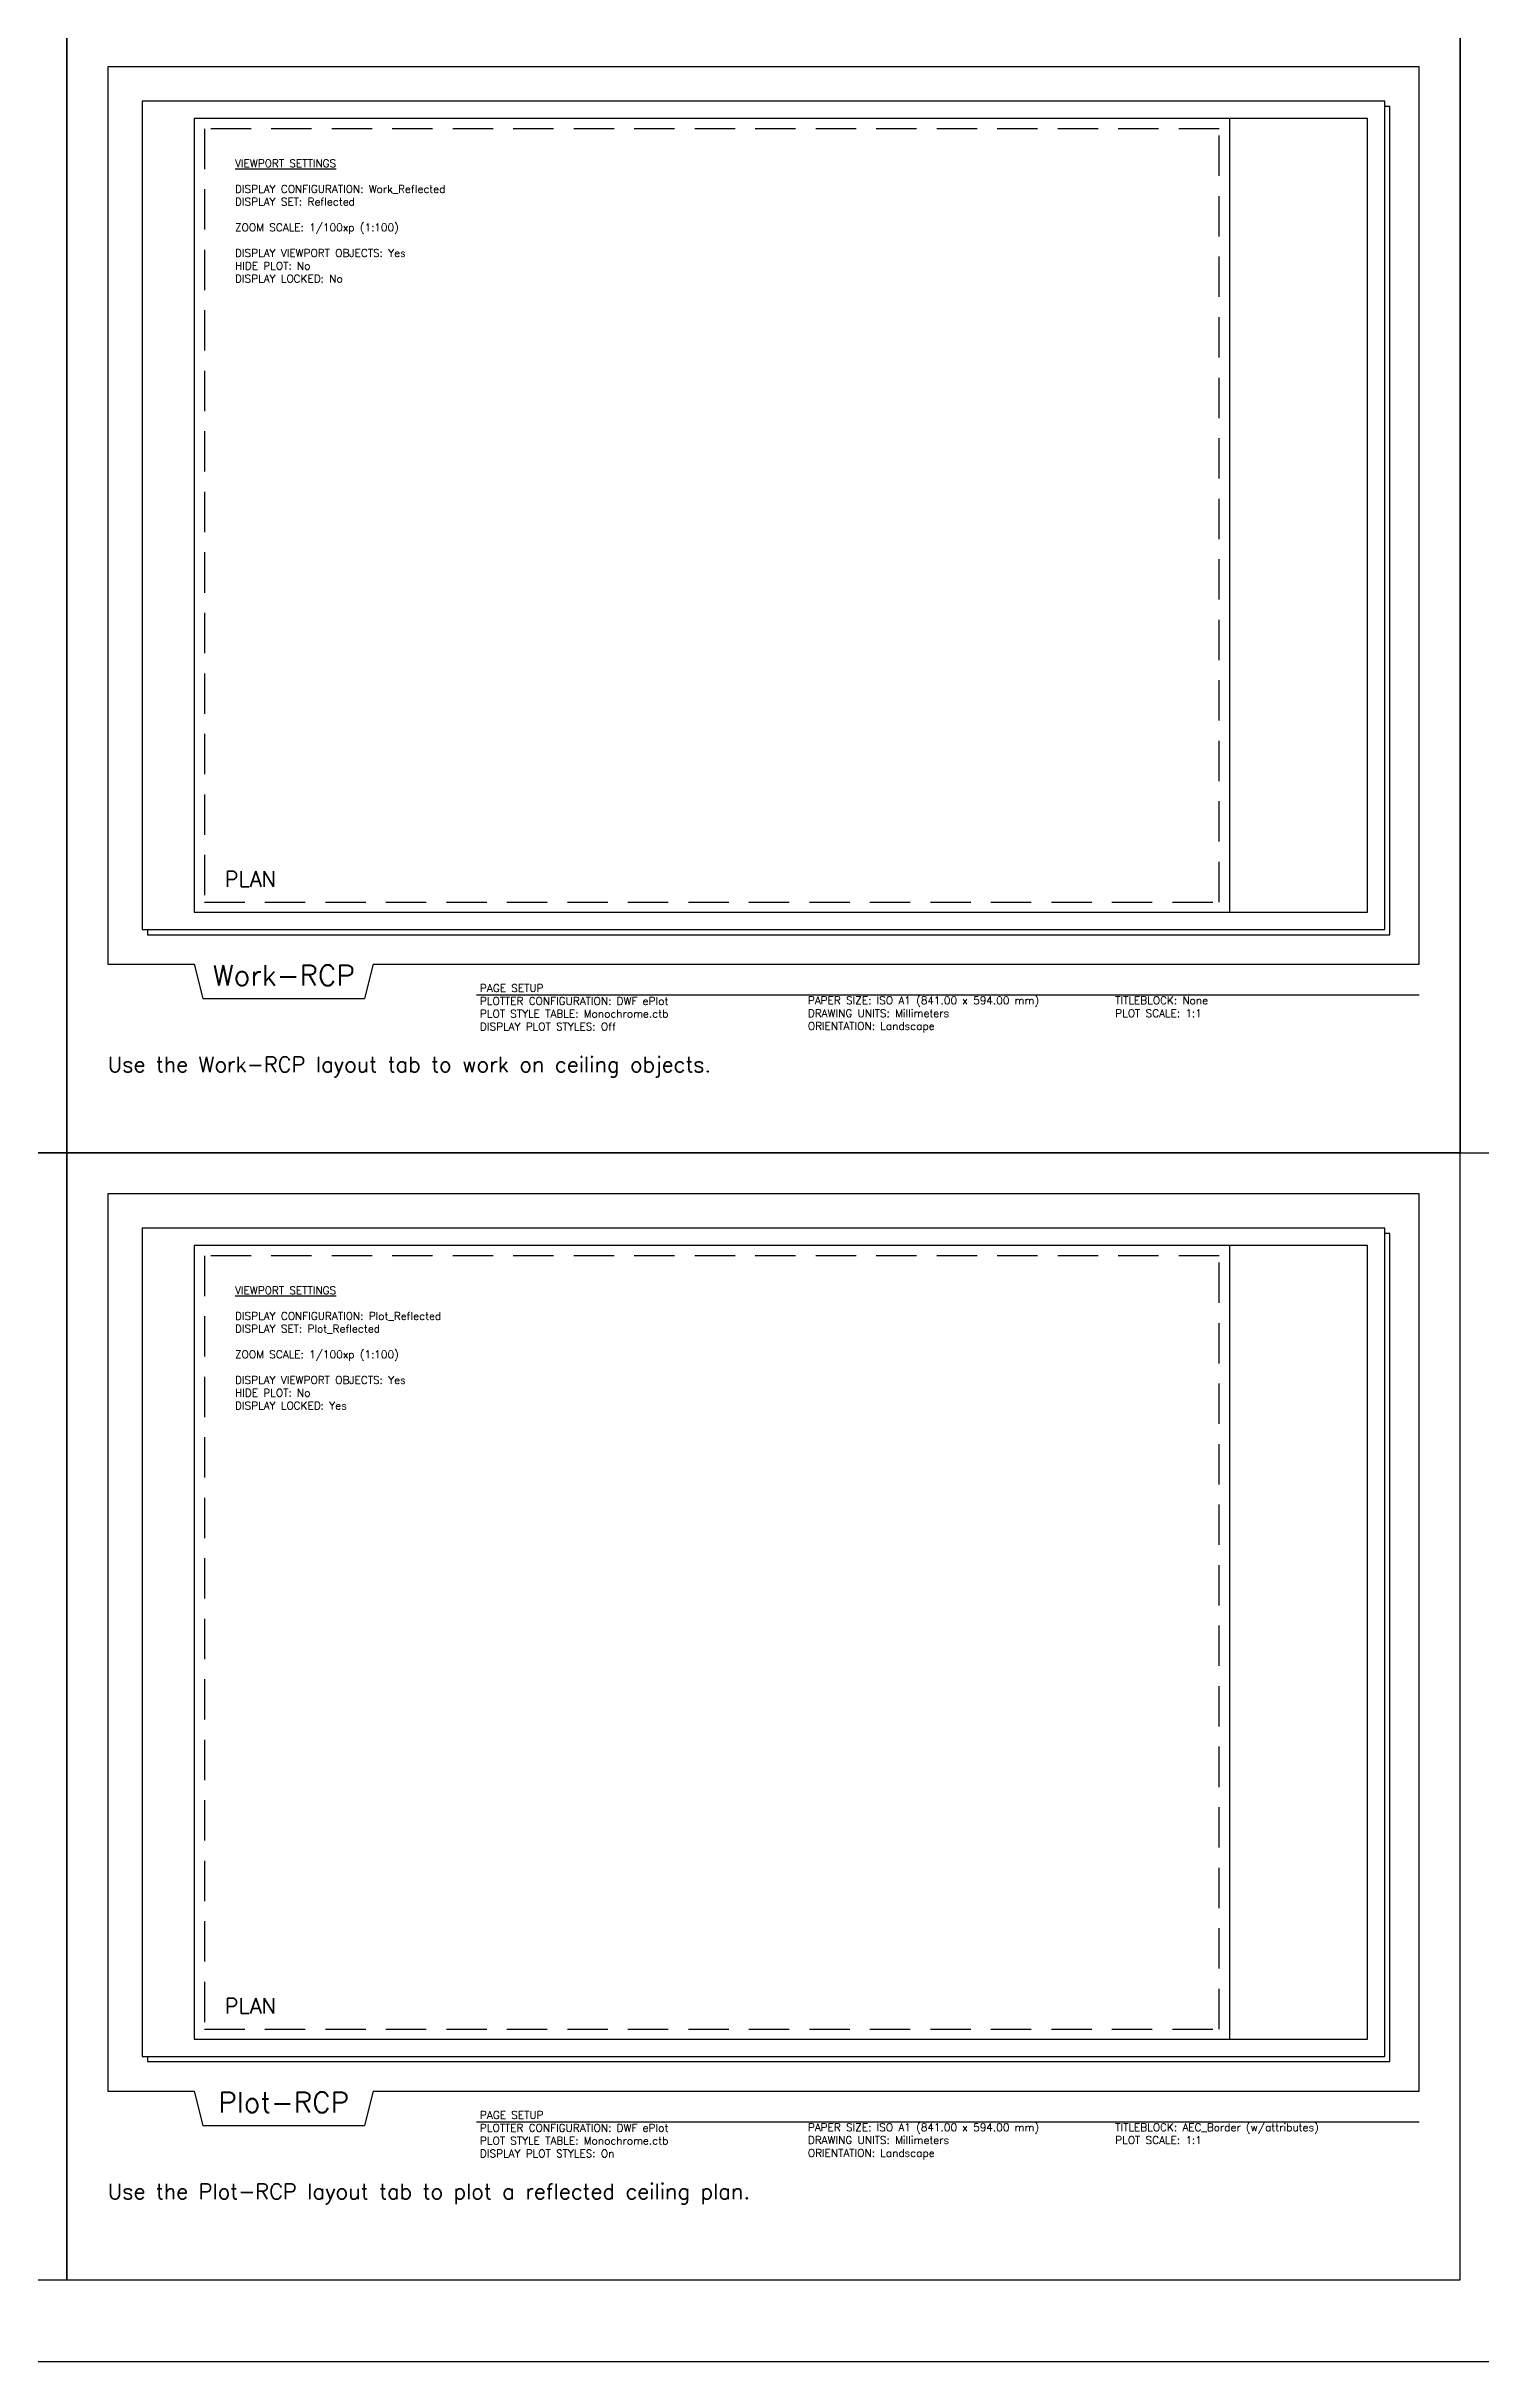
# Paper-space layout 'Template-Overview' of a CAD drawing. Extents: x 0 to 889, y 0 to 584.
# Drawn here: x 225.4 to 447.7, y 0 to 358.8 of the extents above; entities that cross this region are included whole.
import ezdxf

# ---------------------------------------------------------------- set-up
doc = ezdxf.new("R2010")
doc.units = 0
doc.header["$LTSCALE"] = 50
doc.linetypes.add('HIDDEN2', pattern=[0.1875, 0.125, -0.0625])
doc.layers.add('A-Anno-Note', color=211, linetype='Continuous')

psp = doc.layouts.new('Template-Overview')

# ---------------------------------------------------------------- linework, layer by layer
for p, q in [((408.74, 347.58), (408.74, 224.59)), ((248.32, 216.57), (249.66, 211.22)), ((276.06, 216.57), (274.72, 211.22)), ((292.1, 211.81), (438.15, 211.81)), ((408.74, 172.95), (408.74, 49.96)), ((248.32, 41.94), (249.66, 36.6)), ((276.06, 41.94), (274.72, 36.6)), ((292.1, 37.18), (438.15, 37.18))]:
    psp.add_line(p, q)
for points in [[(0, 584.2), (889, 584.2), (889, 0), (0, 0)], [(240.3, 221.92), (432.8, 221.92), (432.8, 350.25), (240.3, 350.25)], [(248.32, 224.59), (430.13, 224.59), (430.13, 347.58), (248.32, 347.58)], [(240.3, 47.29), (432.8, 47.29), (432.8, 175.63), (240.3, 175.63)], [(248.32, 49.96), (430.13, 49.96), (430.13, 172.95), (248.32, 172.95)]]:
    psp.add_lwpolyline(points, close=True)
for points in [[(276.06, 216.57), (438.15, 216.57), (438.15, 355.6), (234.95, 355.6), (234.95, 216.57), (248.32, 216.57)], [(241.09, 221.92), (241.09, 221.12), (433.6, 221.12), (433.6, 349.46), (432.8, 349.46)], [(249.66, 211.22), (274.72, 211.22)], [(276.06, 41.94), (438.15, 41.94), (438.15, 180.97), (234.95, 180.97), (234.95, 41.94), (248.32, 41.94)], [(241.09, 47.29), (241.09, 46.5), (433.6, 46.5), (433.6, 174.83), (432.8, 174.83)], [(249.66, 36.6), (274.72, 36.6)]]:
    psp.add_lwpolyline(points)
at = {"linetype": 'HIDDEN2'}
for points in [[(249.91, 226.18), (407.15, 226.18), (407.15, 345.99), (249.91, 345.99)], [(249.91, 51.55), (407.15, 51.55), (407.15, 171.37), (249.91, 171.37)]]:
    psp.add_lwpolyline(points, close=True, dxfattribs=at)
at = {"layer": 'A-Anno-Note'}
for points in [[(228.6, 361.95), (12.7, 361.95), (12.7, 187.32), (228.6, 187.32)], [(444.5, 361.95), (228.6, 361.95), (228.6, 187.32), (444.5, 187.32)], [(660.4, 361.95), (444.5, 361.95), (444.5, 187.32), (660.4, 187.32)], [(228.6, 187.32), (12.7, 187.32), (12.7, 12.7), (228.6, 12.7)], [(444.5, 187.32), (228.6, 187.32), (228.6, 12.7), (444.5, 12.7)]]:
    psp.add_lwpolyline(points, close=True, dxfattribs=at)

# ---------------------------------------------------------------- texts
for s, insert, char_height, width, attachment_point in [('{\\Fromans.shx;\\LVIEWPORT SETTINGS\\P\\P\\lDISPLAY CONFIGURATION: Work_Reflected\\PDISPLAY SET: Reflected\\P\\PZOOM SCALE: 1/100xp (1:100)\\P\\PDISPLAY VIEWPORT OBJECTS: Yes\\PHIDE PLOT: No\\PDISPLAY LOCKED: No}', (254.67, 341.23), 1.1906, 83.3438, 1), ('{\\Fromans.shx;PLAN}', (253.08, 230.94), 2.3812, 83.3437, 1), ('{\\Fromans.shx;Work-RCP}', (262.21, 216.41), 3.175, 21.4312, 2), ('{\\Fromans.shx;PAGE SETUP\\PPLOTTER CONFIGURATION: DWF ePlot\\PPLOT STYLE TABLE: Monochrome.ctb\\PDISPLAY PLOT STYLES: Off}', (292.62, 213.43), 1.1906, 50.8, 1), ('{\\Fromans.shx;PAPER SIZE: ISO A1 (841.00 x 594.00 mm)\\PDRAWING UNITS: Millimeters\\PORIENTATION: Landscape}', (343.42, 211.53), 1.1906, 47.625, 1), ('{\\Fromans.shx;TITLEBLOCK: None\\PPLOT SCALE: 1:1}', (391.05, 211.53), 1.1906, 47.625, 1), ('{\\Fromans.shx;Use the Work-RCP layout tab to work on ceiling objects. }', (234.95, 202.2), 2.3813, 203.2, 1), ('{\\Fromans.shx;\\LVIEWPORT SETTINGS\\P\\P\\lDISPLAY CONFIGURATION: Plot_Reflected \\PDISPLAY SET: Plot_Reflected\\P\\PZOOM SCALE: 1/100xp (1:100)\\P\\PDISPLAY VIEWPORT OBJECTS: Yes\\PHIDE PLOT: No\\PDISPLAY LOCKED: Yes}', (254.67, 166.6), 1.1906, 83.3438, 1), ('{\\Fromans.shx;PLAN}', (253.08, 56.31), 2.3812, 83.3437, 1), ('{\\Fromans.shx;Plot-RCP}', (262.21, 41.78), 3.175, 21.4312, 2), ('{\\Fromans.shx;PAGE SETUP\\PPLOTTER CONFIGURATION: DWF ePlot\\PPLOT STYLE TABLE: Monochrome.ctb\\PDISPLAY PLOT STYLES: On}', (292.62, 38.81), 1.1906, 50.8, 1), ('{\\Fromans.shx;PAPER SIZE: ISO A1 (841.00 x 594.00 mm)\\PDRAWING UNITS: Millimeters\\PORIENTATION: Landscape}', (343.42, 36.91), 1.1906, 47.625, 1), ('{\\Fromans.shx;TITLEBLOCK: AEC_Border (w/attributes)\\PPLOT SCALE: 1:1}', (391.05, 36.91), 1.1906, 47.625, 1), ('{\\Fromans.shx;Use the Plot-RCP layout tab to plot a reflected ceiling plan. }', (234.95, 27.58), 2.3813, 203.2, 1)]:
    psp.add_mtext(s, dxfattribs=dict(insert=insert, char_height=char_height, width=width, attachment_point=attachment_point))

doc.saveas('drawing.dxf')
